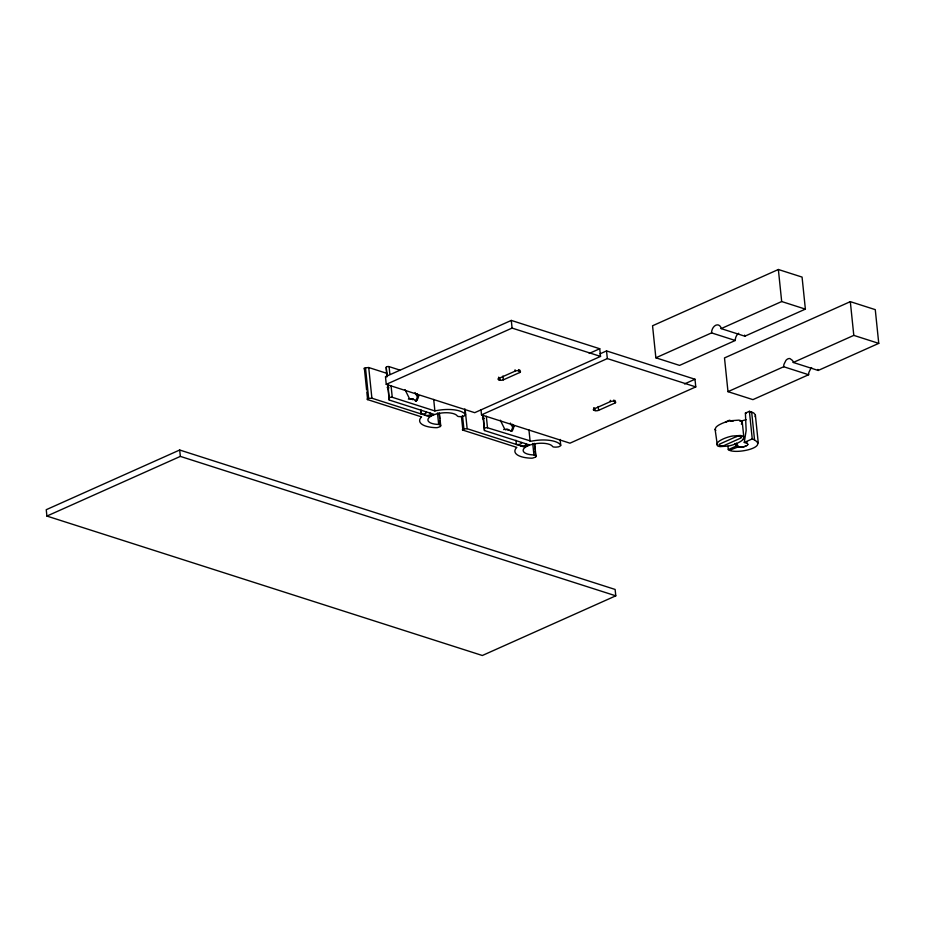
<?xml version="1.0" encoding="UTF-8"?>
<svg xmlns="http://www.w3.org/2000/svg" width="925" height="925" viewBox="0 0 925 925"><rect width="100%" height="100%" fill="white"/><g stroke="black" fill="none" stroke-linecap="round" stroke-linejoin="round"><path stroke-width="1.39" d="M758.269 443.006L755.343 414.839L753.713 412.943L749.389 411.313L745.4 413.093L746.151 430.449L744.278 442.462L752.245 438.901C771.473 447.099 734.566 454.973 728.287 449.619L727.94 446.162M399.739 370.046L389.09 366.635A1.677 0.636 -5.9 0 0 387.274 366.635A1.677 0.636 -5.9 0 0 386.211 367.317L386.835 377.03M439.467 413.752L440.682 425.5A15.228 5.781 -5.9 0 1 440.566 426.067L440.52 426.182A2.417 0.913 -5.9 0 1 440.288 426.61L437.49 427.581A4.556 1.723 -5.9 0 1 435.872 427.674A23.298 8.845 -5.9 0 1 421.58 416.897L367.607 399.612A1.653 0.624 -5.9 0 1 367.26 398.987A1.653 0.624 -5.9 0 1 368.659 398.455L371.896 398.201L429.223 416.551L434.056 414.388L389.217 400.028L388.003 384.557M560.122 439.433L560.712 445.179A4.486 1.7 -5.9 0 1 560.573 445.781L558.804 446.775A2.44 0.925 -5.9 0 1 557.706 446.948L557.012 447.029A15.829 6.001 -5.9 0 1 555.775 447.145L553.763 447.029A4.486 1.7 -5.9 0 1 552.803 446.659L552.607 446.521A14.985 5.689 -5.9 0 0 537.217 443.457A14.985 5.689 -5.9 0 0 523.249 449.758A14.985 5.689 -5.9 0 0 533.933 454.938L534.13 454.961A4.452 1.688 -5.9 0 1 535.367 455.297L535.933 456.002A15.228 5.781 -5.9 0 1 535.818 456.568L535.76 456.684A2.417 0.913 -5.9 0 1 535.54 457.112L532.731 458.083A4.556 1.723 -5.9 0 1 531.123 458.176A23.298 8.845 -5.9 0 1 516.832 447.399L462.858 430.113A1.653 0.624 -5.9 0 1 462.512 429.489A1.653 0.624 -5.9 0 1 463.899 428.957L467.148 428.703L524.475 447.053L529.308 444.89L484.457 430.53L483.243 415.059M747.77 444.59L747.793 444.486A4.891 1.85 -5.9 0 0 746.544 443.167L744.278 442.462M746.544 443.191L746.926 442.046M755.077 416.712L755.413 415.29M440.497 426.228L439.884 420.505M535.748 456.73L535.136 451.007M741.364 424.159L742.266 422.401L741.538 421.025A6.66 2.532 -5.9 0 0 738.809 420.147L730.669 420.736A20.57 7.805 -5.9 0 0 724.333 422.505L722.807 423.095A31.381 11.909 -5.9 0 0 720.876 423.974L719.558 424.633A20.581 7.805 -5.9 0 0 715.985 427.292L715.094 429.292L717.418 445.757A6.66 2.532 -5.9 0 0 720.136 446.625L728.276 446.047A20.57 7.805 -5.9 0 0 734.612 444.278L736.138 443.676A31.693 12.025 -5.9 0 0 737.607 443.029L739.387 442.15A20.581 7.805 -5.9 0 0 742.96 439.491M742.948 439.491L743.85 437.479L742.266 422.158M416.724 400.479A3.688 2.243 65.9 0 1 416.539 400.594L415.464 401.092L416.817 398.652A25.634 15.528 65.9 0 0 417.441 396.27A5.677 3.434 65.9 0 1 415.082 392.547M179.693 450.012L46.25 509.698L46.909 516.069L482.341 655.501L615.784 595.827L615.125 589.445L179.693 450.012L180.352 456.395L615.784 595.827M46.909 516.069L180.352 456.395M511.294 320.42L385.471 376.695L386.257 384.361L474.71 412.677L600.533 356.414L599.735 348.748L511.294 320.42L512.08 328.086L600.533 356.414M386.257 384.361L512.08 328.086M408.364 399.114L409.729 398.779A2.44 1.48 65.9 0 0 410.226 398.964L412.064 398.767A6.209 3.769 65.9 0 1 412.851 398.929L415.799 400.722A2.59 1.561 65.9 0 0 416.354 400.687L416.493 400.629M411.648 398.802L410.457 399.346M417.441 396.27L418.713 395.703A5.677 3.434 65.9 0 1 417.14 393.749M412.423 399.681L413.452 399.23M415.51 400.999L417.013 400.224L418.077 398.085A25.634 15.528 65.9 0 0 418.701 395.703M498.725 379.747A2.474 0.937 -5.9 0 1 498.841 378.406L515.213 371.087A2.474 0.937 -5.9 0 1 518.694 370.821L519.815 371.179A2.474 0.937 -5.9 0 1 519.7 372.521L503.327 379.851A2.474 0.937 -5.9 0 1 499.847 380.106L498.725 379.747L498.529 377.839M420.736 409.798L421.222 413.949A3.33 1.26 -5.9 0 0 425.153 413.533A3.33 1.26 -5.9 0 0 426.159 411.995M589.248 353.431L599.735 348.748M805.374 309.123L781.683 301.538L721.142 328.618L744.833 336.203L805.374 309.123L802.067 277.084L778.364 269.499L652.553 325.773L655.86 357.802L679.563 365.398L735.259 340.481A6.752 4.729 -72.2 0 1 738.693 333.254M599.99 353.859L606.534 350.922L694.987 379.25L695.773 386.904L569.962 443.179L481.509 414.863L480.988 409.752M481.509 414.863L607.332 358.588L695.773 386.904M655.86 357.802L711.568 332.896A6.752 4.729 -72.2 0 1 715.777 325.23A6.752 4.729 -72.2 0 1 721.222 328.56M503.686 429.582L504.981 429.281A2.44 1.48 65.9 0 0 505.478 429.466L507.316 429.269A6.209 3.769 65.9 0 1 508.103 429.431L511.051 431.223A2.59 1.561 65.9 0 0 511.606 431.189L511.733 431.131A3.688 2.243 65.9 0 0 511.976 430.981M506.9 429.304L505.709 429.847M513.953 426.205A25.634 15.528 65.9 0 1 513.329 428.587C512.704 431.247 509.744 432.576 512.057 429.154A25.634 15.528 65.9 0 0 512.693 426.772L513.953 426.205A5.677 3.434 65.9 0 1 512.392 424.251M507.675 430.183L508.704 429.732M593.977 410.249A2.474 0.937 -5.9 0 1 594.093 408.908L610.454 401.589A2.474 0.937 -5.9 0 1 613.934 401.323L615.067 401.681A2.474 0.937 -5.9 0 1 614.952 403.022L598.579 410.342A2.474 0.937 -5.9 0 1 595.099 410.608L593.977 410.249L593.781 408.33M727.987 391.657L783.683 366.739A7.839 5.481 -72.2 0 1 783.995 364.265L785.949 360.357A6.151 4.301 -72.2 0 1 789.938 358.565L792.494 360.461A7.839 5.481 -72.2 0 1 793.257 362.461L818.209 370.451L878.75 343.372L875.27 309.644L850.318 301.654L724.495 357.929L727.987 391.657L752.927 399.635L808.635 374.729A7.839 5.481 -72.2 0 1 808.947 372.255L810.89 368.347A6.151 4.301 -72.2 0 1 811.653 367.583M684.5 383.933L694.987 379.25M793.257 362.461L853.798 335.382L878.75 343.372M730.947 421.291L733.074 421.303M750.661 412.481L751.655 412.03L754.511 439.629M728.31 449.608L736.254 446.058L738.532 446.775L729.941 450.128M746.105 419.73L739.931 421.337M484.631 428.472A1.677 0.636 -5.9 0 1 485.694 427.801A1.677 0.636 -5.9 0 1 487.498 427.789L531.274 441.19A23.298 8.845 -5.9 0 1 560.712 445.179M366.612 390.026L364.438 368.948A1.653 0.624 -5.9 0 1 364.092 368.323A1.653 0.624 -5.9 0 1 365.491 367.803L368.728 367.537L387.205 373.457M464.87 408.931L465.472 414.678A4.486 1.7 -5.9 0 1 465.321 415.279L463.552 416.273A2.44 0.925 -5.9 0 1 462.454 416.447L461.76 416.528A15.829 6.001 -5.9 0 1 460.523 416.643L458.511 416.539A4.486 1.7 -5.9 0 1 457.551 416.158L457.355 416.019A14.985 5.689 -5.9 0 0 441.965 412.955A14.985 5.689 -5.9 0 0 427.998 419.256A14.985 5.689 -5.9 0 0 438.681 424.436L438.878 424.459A4.452 1.688 -5.9 0 1 440.127 424.795L440.658 425.246M711.568 332.896L735.259 340.481M783.683 366.739L808.635 374.729M745.4 413.093L746.394 413.406M731.698 420.956L729.432 420.239L725.443 422.02L726.148 422.251M389.043 387.887L387.205 387.309L388.35 389.309M484.284 418.389L482.457 417.811L483.602 419.811M389.379 397.97A1.677 0.636 -5.9 0 1 390.442 397.299A1.677 0.636 -5.9 0 1 392.258 397.288L434.877 410.943A23.298 8.845 -5.9 0 1 465.472 414.678M743.122 436.357L743.85 437.479M715.834 430.426L715.094 429.292M504.715 429.119L500.298 420.181M409.463 398.617L405.046 389.679M734.6 443.514L736.254 446.058L738.52 446.775L736.346 443.121M850.318 301.654L853.798 335.382M778.364 269.499L781.683 301.538M749.389 411.313L752.245 438.901M614.928 400.409L615.067 401.681M614.755 401.115L614.952 403.022M613.807 400.051L613.934 401.323M606.534 350.922L607.332 358.588M610.327 400.305L610.454 401.589M598.186 406.514L598.579 410.342M594.868 408.376L595.099 410.608M593.954 407.636L594.093 408.908M534.719 444.254L535.91 455.748M534.338 443.341L534.928 449.087M532.742 443.445L533.933 454.938M528.95 429.952L530.141 441.445M519.677 369.908L519.815 371.179M519.503 370.613L519.7 372.521M518.555 369.549L518.694 370.821M515.075 369.815L515.213 371.087M515.988 440.3L516.416 444.474A3.33 1.26 -5.9 0 0 520.405 444.035A3.33 1.26 -5.9 0 0 521.411 442.497M502.934 376.012L503.327 379.851M499.616 377.874L499.847 380.106M498.702 377.134L498.841 378.406M486.319 416.296L487.498 427.789M482.873 415.198L484.457 430.53M465.171 409.544L467.148 428.703M462.512 415.545L463.899 428.957M461.471 416.701L462.858 430.113M439.086 412.839L439.687 418.586M437.49 412.943L438.681 424.436M433.698 399.45L434.889 410.943M420.829 410.11L421.222 413.949M389.09 366.635L389.876 374.29M391.067 385.794L392.258 397.288M386.211 367.317L387.008 374.983M387.633 384.696L389.217 400.028M368.728 367.537L371.896 398.201M365.491 367.803L368.659 398.455M366.809 391.946L367.607 399.612M716.678 444.624L717.58 442.624A20.581 7.805 -5.9 0 1 721.142 439.965L722.46 439.294A31.381 11.909 -5.9 0 1 724.391 438.427L725.917 437.837A20.57 7.805 -5.9 0 1 732.253 436.057L740.393 435.478A6.66 2.532 -5.9 0 1 743.099 436.346M747.805 444.486A5.816 2.208 -5.9 0 1 745.943 446.07M817.897 369.41A7.839 5.481 -72.2 0 1 818.209 370.451M525.284 443.607A3.33 1.26 -5.9 0 1 525.134 445.411A3.33 1.26 -5.9 0 1 520.44 445.769M512.693 426.772A5.677 3.434 65.9 0 1 510.334 423.049M430.033 413.105A3.33 1.26 -5.9 0 1 429.882 414.909A3.33 1.26 -5.9 0 1 425.188 415.267M744.637 335.127A6.752 4.729 -72.2 0 1 744.926 336.145M736.207 436.669L719.835 444A2.474 0.937 -5.9 0 0 719.719 445.341L720.841 445.7A2.474 0.937 -5.9 0 0 724.321 445.434L740.694 438.115A2.474 0.937 -5.9 0 0 740.809 436.773L739.688 436.415A2.474 0.937 -5.9 0 0 736.207 436.669M738.428 446.833A5.215 1.977 -5.9 0 0 745.804 446.047A5.296 2.012 -5.9 0 1 738.404 446.833"/></g></svg>
